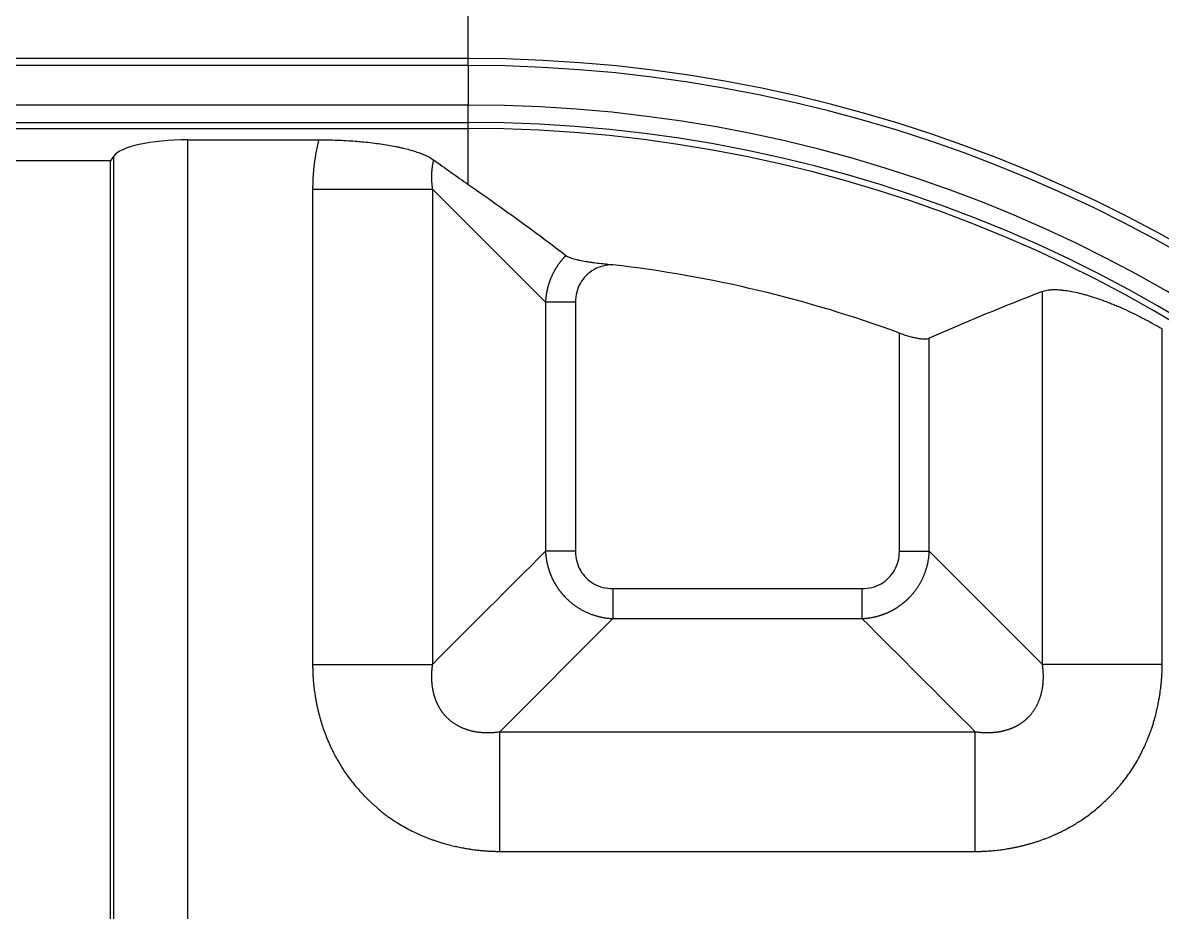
# Model space of a CAD drawing. Header units: millimetres. Extents: x -1286 to 291, y 5350 to 5880.
# Drawn here: x -218.93 to -190, y 5710.07 to 5732.67 of the extents above; entities that cross this region are included whole.
import ezdxf

# ---------------------------------------------------------------- set-up
doc = ezdxf.new("R2010")
doc.units = ezdxf.units.MM
doc.layers.add('粗实线层', color=7, linetype='Continuous', lineweight=35)

msp = doc.modelspace()

# ---------------------------------------------------------------- linework, layer by layer
at = {"layer": '粗实线层', "lineweight": 25}
for p, q in [((-207.617, 5731.759), (-207.617, 5738.58)), ((-207.617, 5731.759), (-251.837, 5731.759)), ((-207.617, 5731.581), (-251.837, 5731.581)), ((-207.617, 5731.581), (-207.617, 5731.759)), ((-207.617, 5731.581), (-207.617, 5730.576)), ((-207.617, 5730.576), (-251.837, 5730.576)), ((-207.617, 5730.137), (-207.617, 5730.576)), ((-251.837, 5730.137), (-207.617, 5730.137)), ((-207.617, 5729.981), (-207.617, 5730.137)), ((-251.837, 5729.981), (-207.617, 5729.981)), ((-207.617, 5728.56), (-207.617, 5729.981)), ((-214.745, 5729.694), (-211.415, 5729.694)), ((-214.745, 5729.694), (-214.744, 5684.828)), ((-216.625, 5729.272), (-216.701, 5729.156)), ((-216.625, 5729.272), (-216.625, 5683.936)), ((-216.701, 5729.156), (-220.643, 5729.156)), ((-216.701, 5683.86), (-216.701, 5729.156)), ((-211.57, 5728.442), (-211.57, 5716.37)), ((-208.53, 5728.442), (-208.53, 5716.37)), ((-205.657, 5725.569), (-208.53, 5728.442)), ((-193.037, 5716.37), (-193.037, 5725.843)), ((-205.657, 5725.569), (-205.657, 5719.243)), ((-204.896, 5725.569), (-204.896, 5719.243)), ((-189.996, 5716.37), (-189.996, 5724.891)), ((-196.67, 5719.243), (-196.67, 5724.786)), ((-195.91, 5719.243), (-195.91, 5724.652)), ((-195.91, 5719.243), (-193.037, 5716.37)), ((-203.946, 5718.293), (-197.62, 5718.293)), ((-203.946, 5717.533), (-206.819, 5714.66)), ((-203.946, 5717.533), (-197.62, 5717.533)), ((-206.819, 5714.66), (-194.747, 5714.66)), ((-206.819, 5711.619), (-194.747, 5711.619))]:
    msp.add_line(p, q, dxfattribs=at)
for centre, radius, start, end in [((-224.702, 5680.9), 102.402, 14.30847, 151.42209), ((-224.702, 5680.9), 101.899, 14.30847, 151.42209), ((-224.702, 5680.9), 101.532, 14.36134, 151.30913), ((-224.702, 5680.9), 101.03, 14.36134, 151.30913), ((-218.672, 5680.9), 84.503, 2.75328, 87.24672), ((-218.672, 5680.9), 83.513, 2.75328, 87.24672), ((-207.617, 5694.97), 45.53, 0, 90), ((-207.617, 5694.97), 45.381, 0, 90), ((-207.617, 5694.97), 44.801, 360, 90), ((-207.617, 5694.97), 43.788, 360, 90), ((-207.617, 5694.97), 43.61, 0, 90), ((-207.617, 5694.97), 45.675, 15.7246, 68.2859), ((-207.617, 5694.97), 36.79, 0, 90), ((-207.617, 5694.97), 36.611, 0, 90), ((-207.617, 5694.97), 35.606, 0, 90), ((-207.617, 5694.97), 35.167, 360, 90), ((-207.617, 5694.97), 35.011, 360, 90), ((-207.617, 5694.97), 31.762, 69.8387, 83.3677)]:
    msp.add_arc(centre, radius, start, end, dxfattribs=at)
for centre, major_axis, ratio, start_param, end_param in [((-214.745, 5729.183), (1.909, 0), 0.267949, 1.570795, 2.96706), ((-162.641, 5694.97), (57.797, 0), 0.62804, 2.12458, 2.184155)]:
    msp.add_ellipse(centre, major_axis=major_axis, ratio=ratio, start_param=start_param, end_param=end_param, dxfattribs=at)
for points, knots in [([(-211.415, 5729.694), (-211.418, 5729.683), (-211.423, 5729.661), (-211.432, 5729.627), (-211.44, 5729.593), (-211.447, 5729.56), (-211.455, 5729.525), (-211.462, 5729.491), (-211.469, 5729.457), (-211.476, 5729.422), (-211.483, 5729.388), (-211.489, 5729.353), (-211.496, 5729.318), (-211.502, 5729.283), (-211.507, 5729.248), (-211.513, 5729.212), (-211.518, 5729.177), (-211.523, 5729.141), (-211.528, 5729.106), (-211.532, 5729.07), (-211.537, 5729.034), (-211.541, 5728.998), (-211.545, 5728.961), (-211.548, 5728.925), (-211.551, 5728.889), (-211.554, 5728.852), (-211.557, 5728.815), (-211.56, 5728.778), (-211.562, 5728.741), (-211.564, 5728.704), (-211.566, 5728.667), (-211.567, 5728.63), (-211.568, 5728.593), (-211.569, 5728.555), (-211.57, 5728.518), (-211.57, 5728.48), (-211.57, 5728.455), (-211.57, 5728.442)], [0, 0, 0, 0, 0.027278, 0.054635, 0.08207, 0.109582, 0.137173, 0.164842, 0.192588, 0.220412, 0.248313, 0.276291, 0.304345, 0.332477, 0.360684, 0.388967, 0.417325, 0.445758, 0.474265, 0.502846, 0.5315, 0.560227, 0.589027, 0.617901, 0.646849, 0.675871, 0.704967, 0.734137, 0.763381, 0.7927, 0.822092, 0.851559, 0.8811, 0.910715, 0.940403, 0.970165, 1, 1, 1, 1]), ([(-211.415, 5729.694), (-211.257, 5729.694), (-211.102, 5729.691), (-210.794, 5729.68), (-210.642, 5729.671), (-210.454, 5729.657), (-210.417, 5729.654), (-210.342, 5729.648), (-210.305, 5729.644), (-210.195, 5729.634), (-210.123, 5729.626), (-209.911, 5729.6), (-209.775, 5729.581), (-209.58, 5729.547), (-209.517, 5729.536), (-209.424, 5729.517), (-209.393, 5729.51), (-209.333, 5729.497), (-209.303, 5729.491), (-209.159, 5729.456), (-209.053, 5729.427), (-208.908, 5729.38), (-208.862, 5729.363), (-208.797, 5729.338), (-208.775, 5729.33), (-208.734, 5729.312), (-208.715, 5729.304), (-208.619, 5729.259), (-208.554, 5729.222), (-208.5, 5729.184)], [0, 0, 0, 0, 0.125, 0.125, 0.25, 0.25, 0.28125, 0.28125, 0.3125, 0.3125, 0.375, 0.375, 0.5, 0.5, 0.5625, 0.5625, 0.59375, 0.59375, 0.625, 0.625, 0.75, 0.75, 0.8125, 0.8125, 0.84375, 0.84375, 0.875, 0.875, 1, 1, 1, 1]), ([(-208.5, 5729.184), (-208.501, 5729.177), (-208.505, 5729.165), (-208.509, 5729.146), (-208.513, 5729.127), (-208.517, 5729.108), (-208.521, 5729.089), (-208.525, 5729.069), (-208.528, 5729.05), (-208.532, 5729.03), (-208.535, 5729.01), (-208.537, 5728.99), (-208.54, 5728.97), (-208.542, 5728.949), (-208.544, 5728.929), (-208.546, 5728.908), (-208.548, 5728.887), (-208.549, 5728.866), (-208.55, 5728.845), (-208.551, 5728.824), (-208.552, 5728.803), (-208.552, 5728.781), (-208.553, 5728.759), (-208.553, 5728.738), (-208.552, 5728.716), (-208.552, 5728.694), (-208.551, 5728.671), (-208.55, 5728.649), (-208.549, 5728.626), (-208.547, 5728.604), (-208.546, 5728.581), (-208.544, 5728.558), (-208.541, 5728.535), (-208.539, 5728.512), (-208.536, 5728.489), (-208.533, 5728.466), (-208.531, 5728.45), (-208.53, 5728.442)], [0, 0, 0, 0, 0.025102, 0.050385, 0.075852, 0.101505, 0.127346, 0.153377, 0.179602, 0.206021, 0.232638, 0.259454, 0.286472, 0.313693, 0.34112, 0.368754, 0.396597, 0.424652, 0.452919, 0.481402, 0.510101, 0.539018, 0.568155, 0.597513, 0.627095, 0.656901, 0.686933, 0.717193, 0.747681, 0.778401, 0.809352, 0.840536, 0.871955, 0.903609, 0.935501, 0.967631, 1, 1, 1, 1]), ([(-211.57, 5728.442), (-211.415, 5728.442), (-211.255, 5728.442), (-210.935, 5728.442), (-210.773, 5728.442), (-210.454, 5728.442), (-210.296, 5728.442), (-209.99, 5728.442), (-209.842, 5728.442), (-209.563, 5728.442), (-209.431, 5728.442), (-209.189, 5728.442), (-209.078, 5728.442), (-208.88, 5728.442), (-208.793, 5728.442), (-208.643, 5728.442), (-208.58, 5728.442), (-208.53, 5728.442)], [0, 0, 0, 0, 0.125, 0.125, 0.25, 0.25, 0.375, 0.375, 0.5, 0.5, 0.625, 0.625, 0.75, 0.75, 0.875, 0.875, 1, 1, 1, 1]), ([(-205.137, 5726.757), (-205.142, 5726.752), (-205.152, 5726.741), (-205.166, 5726.726), (-205.181, 5726.71), (-205.196, 5726.695), (-205.21, 5726.678), (-205.224, 5726.662), (-205.238, 5726.646), (-205.252, 5726.629), (-205.266, 5726.612), (-205.279, 5726.595), (-205.293, 5726.578), (-205.306, 5726.56), (-205.319, 5726.542), (-205.332, 5726.524), (-205.345, 5726.506), (-205.357, 5726.488), (-205.369, 5726.469), (-205.381, 5726.45), (-205.393, 5726.431), (-205.405, 5726.412), (-205.416, 5726.393), (-205.427, 5726.373), (-205.438, 5726.354), (-205.449, 5726.334), (-205.46, 5726.314), (-205.47, 5726.293), (-205.48, 5726.273), (-205.49, 5726.252), (-205.499, 5726.232), (-205.508, 5726.211), (-205.518, 5726.189), (-205.526, 5726.168), (-205.535, 5726.147), (-205.543, 5726.125), (-205.551, 5726.103), (-205.559, 5726.081), (-205.566, 5726.059), (-205.574, 5726.037), (-205.581, 5726.015), (-205.587, 5725.992), (-205.594, 5725.97), (-205.6, 5725.947), (-205.605, 5725.924), (-205.611, 5725.901), (-205.616, 5725.878), (-205.621, 5725.855), (-205.626, 5725.832), (-205.63, 5725.808), (-205.634, 5725.785), (-205.638, 5725.761), (-205.641, 5725.737), (-205.644, 5725.714), (-205.647, 5725.69), (-205.65, 5725.666), (-205.652, 5725.642), (-205.654, 5725.618), (-205.655, 5725.594), (-205.656, 5725.577), (-205.657, 5725.569)], [0, 0, 0, 0, 0.016025, 0.032095, 0.048211, 0.064374, 0.080582, 0.096835, 0.113134, 0.129478, 0.145867, 0.162301, 0.17878, 0.195302, 0.211869, 0.228479, 0.245132, 0.261829, 0.278567, 0.295348, 0.31217, 0.329034, 0.345938, 0.362882, 0.379867, 0.396892, 0.413958, 0.431065, 0.448214, 0.465405, 0.482638, 0.499913, 0.51723, 0.534589, 0.55199, 0.569433, 0.586918, 0.604445, 0.622014, 0.639623, 0.657274, 0.674965, 0.692695, 0.710466, 0.728275, 0.746123, 0.764009, 0.781933, 0.799896, 0.817897, 0.835936, 0.854014, 0.872131, 0.890286, 0.908478, 0.926709, 0.944977, 0.963282, 0.981623, 1, 1, 1, 1]), ([(-205.137, 5726.757), (-205.116, 5726.741), (-205.089, 5726.726), (-205.046, 5726.708), (-205.037, 5726.704), (-205.018, 5726.697), (-205.008, 5726.693), (-204.978, 5726.683), (-204.957, 5726.677), (-204.912, 5726.664), (-204.888, 5726.658), (-204.851, 5726.649), (-204.839, 5726.646), (-204.814, 5726.64), (-204.801, 5726.637), (-204.737, 5726.624), (-204.683, 5726.614), (-204.601, 5726.601), (-204.573, 5726.596), (-204.517, 5726.588), (-204.488, 5726.584), (-204.404, 5726.573), (-204.347, 5726.566), (-204.233, 5726.552), (-204.177, 5726.546), (-204.063, 5726.533), (-204.006, 5726.526), (-203.949, 5726.52)], [0, 0, 0, 0, 0.125, 0.125, 0.15625, 0.15625, 0.1875, 0.1875, 0.25, 0.25, 0.3125, 0.3125, 0.34375, 0.34375, 0.375, 0.375, 0.5, 0.5, 0.5625, 0.5625, 0.625, 0.625, 0.75, 0.75, 0.875, 0.875, 1, 1, 1, 1]), ([(-193.037, 5725.843), (-192.98, 5725.865), (-192.91, 5725.879), (-192.787, 5725.889), (-192.743, 5725.89), (-192.672, 5725.888), (-192.648, 5725.887), (-192.61, 5725.885), (-192.597, 5725.884), (-192.571, 5725.881), (-192.558, 5725.88), (-192.438, 5725.868), (-192.323, 5725.849), (-192.135, 5725.808), (-192.071, 5725.793), (-191.97, 5725.766), (-191.936, 5725.757), (-191.868, 5725.737), (-191.833, 5725.726), (-191.658, 5725.672), (-191.514, 5725.621), (-191.329, 5725.549), (-191.291, 5725.534), (-191.216, 5725.504), (-191.178, 5725.488), (-191.064, 5725.44), (-190.988, 5725.406), (-190.759, 5725.301), (-190.606, 5725.226), (-190.415, 5725.126), (-190.377, 5725.105), (-190.3, 5725.064), (-190.262, 5725.043), (-190.147, 5724.979), (-190.071, 5724.936), (-189.996, 5724.891)], [0, 0, 0, 0, 0.125, 0.125, 0.1875, 0.1875, 0.21875, 0.21875, 0.234375, 0.234375, 0.25, 0.25, 0.375, 0.375, 0.4375, 0.4375, 0.46875, 0.46875, 0.5, 0.5, 0.625, 0.625, 0.65625, 0.65625, 0.6875, 0.6875, 0.75, 0.75, 0.875, 0.875, 0.90625, 0.90625, 0.9375, 0.9375, 1, 1, 1, 1]), ([(-204.896, 5725.569), (-204.979, 5725.569), (-205.062, 5725.569), (-205.221, 5725.569), (-205.296, 5725.569), (-205.431, 5725.569), (-205.491, 5725.569), (-205.59, 5725.569), (-205.63, 5725.569), (-205.657, 5725.569)], [0, 0, 0, 0, 0.25, 0.25, 0.5, 0.5, 0.75, 0.75, 1, 1, 1, 1]), ([(-196.67, 5724.786), (-196.63, 5724.771), (-196.59, 5724.757), (-196.511, 5724.731), (-196.471, 5724.719), (-196.412, 5724.702), (-196.393, 5724.697), (-196.355, 5724.687), (-196.336, 5724.682), (-196.28, 5724.669), (-196.245, 5724.661), (-196.202, 5724.653), (-196.193, 5724.652), (-196.176, 5724.649), (-196.168, 5724.647), (-196.143, 5724.644), (-196.128, 5724.642), (-196.082, 5724.637), (-196.054, 5724.635), (-196.016, 5724.634), (-196.004, 5724.635), (-195.981, 5724.636), (-195.97, 5724.637), (-195.94, 5724.641), (-195.923, 5724.646), (-195.91, 5724.652)], [0, 0, 0, 0, 0.125, 0.125, 0.25, 0.25, 0.3125, 0.3125, 0.375, 0.375, 0.5, 0.5, 0.53125, 0.53125, 0.5625, 0.5625, 0.625, 0.625, 0.75, 0.75, 0.8125, 0.8125, 0.875, 0.875, 1, 1, 1, 1]), ([(-205.657, 5719.243), (-205.656, 5719.236), (-205.656, 5719.222), (-205.654, 5719.201), (-205.653, 5719.179), (-205.651, 5719.158), (-205.649, 5719.137), (-205.646, 5719.116), (-205.644, 5719.095), (-205.641, 5719.074), (-205.638, 5719.053), (-205.635, 5719.032), (-205.631, 5719.012), (-205.628, 5718.991), (-205.624, 5718.97), (-205.62, 5718.95), (-205.615, 5718.93), (-205.61, 5718.909), (-205.606, 5718.889), (-205.601, 5718.869), (-205.595, 5718.849), (-205.59, 5718.829), (-205.584, 5718.809), (-205.578, 5718.789), (-205.572, 5718.77), (-205.565, 5718.75), (-205.559, 5718.731), (-205.552, 5718.712), (-205.545, 5718.692), (-205.538, 5718.673), (-205.53, 5718.654), (-205.523, 5718.636), (-205.515, 5718.617), (-205.507, 5718.598), (-205.499, 5718.58), (-205.49, 5718.562), (-205.482, 5718.543), (-205.473, 5718.525), (-205.464, 5718.507), (-205.455, 5718.49), (-205.445, 5718.472), (-205.436, 5718.455), (-205.426, 5718.437), (-205.416, 5718.42), (-205.406, 5718.403), (-205.396, 5718.386), (-205.386, 5718.369), (-205.375, 5718.353), (-205.364, 5718.336), (-205.354, 5718.32), (-205.343, 5718.304), (-205.331, 5718.288), (-205.32, 5718.272), (-205.309, 5718.256), (-205.297, 5718.241), (-205.285, 5718.225), (-205.274, 5718.21), (-205.262, 5718.195), (-205.25, 5718.18), (-205.237, 5718.166), (-205.225, 5718.151), (-205.212, 5718.137), (-205.2, 5718.123), (-205.187, 5718.109), (-205.174, 5718.095), (-205.161, 5718.081), (-205.148, 5718.067), (-205.131, 5718.05), (-205.11, 5718.029), (-205.084, 5718.005), (-205.057, 5717.981), (-205.03, 5717.957), (-205.002, 5717.934), (-204.974, 5717.911), (-204.945, 5717.889), (-204.916, 5717.868), (-204.886, 5717.846), (-204.855, 5717.826), (-204.824, 5717.806), (-204.792, 5717.786), (-204.76, 5717.767), (-204.727, 5717.749), (-204.694, 5717.732), (-204.66, 5717.715), (-204.626, 5717.698), (-204.592, 5717.683), (-204.557, 5717.668), (-204.521, 5717.653), (-204.485, 5717.64), (-204.449, 5717.627), (-204.412, 5717.615), (-204.375, 5717.604), (-204.337, 5717.593), (-204.299, 5717.583), (-204.261, 5717.574), (-204.223, 5717.566), (-204.184, 5717.559), (-204.145, 5717.552), (-204.105, 5717.547), (-204.066, 5717.542), (-204.026, 5717.538), (-203.986, 5717.535), (-203.96, 5717.533), (-203.946, 5717.533)], [0, 0, 0, 0, 0.00808, 0.016146, 0.024198, 0.032235, 0.040257, 0.048264, 0.056257, 0.064234, 0.072197, 0.080145, 0.088079, 0.095998, 0.103902, 0.111792, 0.119666, 0.127526, 0.13537, 0.143199, 0.151012, 0.15881, 0.166592, 0.174358, 0.182108, 0.189842, 0.19756, 0.205262, 0.212948, 0.220618, 0.228271, 0.235909, 0.243531, 0.251136, 0.258726, 0.2663, 0.273858, 0.281401, 0.288929, 0.296441, 0.303938, 0.31142, 0.318886, 0.326337, 0.333771, 0.34119, 0.348592, 0.355978, 0.363347, 0.3707, 0.378036, 0.385355, 0.392657, 0.399942, 0.40721, 0.41446, 0.421693, 0.428909, 0.436107, 0.443288, 0.450451, 0.457597, 0.464726, 0.471836, 0.47893, 0.486005, 0.493064, 0.500104, 0.513405, 0.526768, 0.540193, 0.55368, 0.567228, 0.580837, 0.594506, 0.608236, 0.622024, 0.63587, 0.649773, 0.663733, 0.677747, 0.691816, 0.70594, 0.72012, 0.734356, 0.748649, 0.762999, 0.777406, 0.79187, 0.806391, 0.820967, 0.835599, 0.850285, 0.865024, 0.879815, 0.894657, 0.909552, 0.924498, 0.939497, 0.954547, 0.969648, 0.9848, 1, 1, 1, 1]), ([(-197.62, 5717.533), (-197.613, 5717.533), (-197.599, 5717.534), (-197.577, 5717.535), (-197.556, 5717.537), (-197.535, 5717.539), (-197.514, 5717.541), (-197.493, 5717.543), (-197.472, 5717.545), (-197.451, 5717.548), (-197.43, 5717.551), (-197.409, 5717.554), (-197.388, 5717.558), (-197.368, 5717.562), (-197.347, 5717.566), (-197.327, 5717.57), (-197.306, 5717.574), (-197.286, 5717.579), (-197.266, 5717.584), (-197.246, 5717.589), (-197.226, 5717.594), (-197.206, 5717.6), (-197.186, 5717.605), (-197.166, 5717.611), (-197.146, 5717.618), (-197.127, 5717.624), (-197.108, 5717.631), (-197.088, 5717.637), (-197.069, 5717.644), (-197.05, 5717.652), (-197.031, 5717.659), (-197.012, 5717.667), (-196.994, 5717.674), (-196.975, 5717.683), (-196.957, 5717.691), (-196.938, 5717.699), (-196.92, 5717.708), (-196.902, 5717.716), (-196.884, 5717.725), (-196.866, 5717.735), (-196.849, 5717.744), (-196.831, 5717.753), (-196.814, 5717.763), (-196.797, 5717.773), (-196.78, 5717.783), (-196.763, 5717.793), (-196.746, 5717.804), (-196.729, 5717.814), (-196.713, 5717.825), (-196.697, 5717.836), (-196.68, 5717.847), (-196.665, 5717.858), (-196.649, 5717.869), (-196.633, 5717.881), (-196.617, 5717.892), (-196.602, 5717.904), (-196.587, 5717.916), (-196.572, 5717.928), (-196.557, 5717.94), (-196.542, 5717.952), (-196.528, 5717.964), (-196.513, 5717.977), (-196.499, 5717.99), (-196.485, 5718.002), (-196.471, 5718.015), (-196.458, 5718.028), (-196.444, 5718.041), (-196.427, 5718.058), (-196.406, 5718.08), (-196.382, 5718.106), (-196.358, 5718.132), (-196.334, 5718.159), (-196.311, 5718.187), (-196.288, 5718.215), (-196.266, 5718.244), (-196.244, 5718.274), (-196.223, 5718.304), (-196.203, 5718.334), (-196.183, 5718.366), (-196.163, 5718.397), (-196.144, 5718.429), (-196.126, 5718.462), (-196.108, 5718.495), (-196.091, 5718.529), (-196.075, 5718.563), (-196.059, 5718.598), (-196.044, 5718.633), (-196.03, 5718.668), (-196.017, 5718.704), (-196.004, 5718.741), (-195.992, 5718.777), (-195.98, 5718.815), (-195.97, 5718.852), (-195.96, 5718.89), (-195.951, 5718.928), (-195.943, 5718.967), (-195.936, 5719.005), (-195.929, 5719.045), (-195.923, 5719.084), (-195.919, 5719.123), (-195.915, 5719.163), (-195.912, 5719.203), (-195.91, 5719.23), (-195.91, 5719.243)], [0, 0, 0, 0, 0.00808, 0.016146, 0.024198, 0.032235, 0.040257, 0.048264, 0.056257, 0.064234, 0.072197, 0.080145, 0.088079, 0.095998, 0.103902, 0.111792, 0.119666, 0.127526, 0.13537, 0.143199, 0.151012, 0.15881, 0.166592, 0.174358, 0.182108, 0.189842, 0.19756, 0.205262, 0.212948, 0.220618, 0.228271, 0.235909, 0.243531, 0.251136, 0.258726, 0.2663, 0.273858, 0.281401, 0.288929, 0.296441, 0.303938, 0.31142, 0.318886, 0.326337, 0.333771, 0.34119, 0.348592, 0.355978, 0.363347, 0.3707, 0.378036, 0.385355, 0.392657, 0.399942, 0.40721, 0.41446, 0.421693, 0.428909, 0.436107, 0.443288, 0.450451, 0.457597, 0.464726, 0.471836, 0.47893, 0.486005, 0.493064, 0.500104, 0.513405, 0.526768, 0.540193, 0.55368, 0.567228, 0.580837, 0.594506, 0.608236, 0.622024, 0.63587, 0.649773, 0.663733, 0.677747, 0.691816, 0.70594, 0.72012, 0.734356, 0.748649, 0.762999, 0.777406, 0.79187, 0.806391, 0.820967, 0.835599, 0.850285, 0.865024, 0.879815, 0.894657, 0.909552, 0.924498, 0.939497, 0.954547, 0.969648, 0.9848, 1, 1, 1, 1]), ([(-196.67, 5719.243), (-196.587, 5719.243), (-196.504, 5719.243), (-196.346, 5719.243), (-196.27, 5719.243), (-196.135, 5719.243), (-196.075, 5719.243), (-195.976, 5719.243), (-195.937, 5719.243), (-195.91, 5719.243)], [0, 0, 0, 0, 0.25, 0.25, 0.5, 0.5, 0.75, 0.75, 1, 1, 1, 1]), ([(-203.946, 5718.293), (-203.946, 5718.21), (-203.946, 5718.127), (-203.946, 5717.969), (-203.946, 5717.894), (-203.946, 5717.758), (-203.946, 5717.698), (-203.946, 5717.599), (-203.946, 5717.56), (-203.946, 5717.533)], [0, 0, 0, 0, 0.25, 0.25, 0.5, 0.5, 0.75, 0.75, 1, 1, 1, 1]), ([(-211.57, 5716.37), (-211.404, 5716.37), (-211.238, 5716.37), (-210.91, 5716.37), (-210.748, 5716.37), (-210.432, 5716.37), (-210.278, 5716.37), (-209.981, 5716.37), (-209.838, 5716.37), (-209.568, 5716.37), (-209.44, 5716.37), (-209.203, 5716.37), (-209.093, 5716.37), (-208.894, 5716.37), (-208.805, 5716.37), (-208.65, 5716.37), (-208.584, 5716.37), (-208.53, 5716.37)], [0, 0, 0, 0, 0.125, 0.125, 0.25, 0.25, 0.375, 0.375, 0.5, 0.5, 0.625, 0.625, 0.75, 0.75, 0.875, 0.875, 1, 1, 1, 1]), ([(-211.57, 5716.37), (-211.57, 5716.357), (-211.57, 5716.331), (-211.57, 5716.289), (-211.569, 5716.245), (-211.568, 5716.198), (-211.566, 5716.148), (-211.564, 5716.095), (-211.561, 5716.04), (-211.557, 5715.981), (-211.552, 5715.92), (-211.543, 5715.829), (-211.529, 5715.716), (-211.51, 5715.588), (-211.491, 5715.48), (-211.473, 5715.387), (-211.456, 5715.302), (-211.438, 5715.22), (-211.418, 5715.138), (-211.397, 5715.055), (-211.374, 5714.971), (-211.349, 5714.888), (-211.322, 5714.803), (-211.294, 5714.719), (-211.264, 5714.634), (-211.231, 5714.55), (-211.194, 5714.456), (-211.149, 5714.353), (-211.098, 5714.24), (-211.042, 5714.127), (-210.982, 5714.012), (-210.918, 5713.897), (-210.849, 5713.782), (-210.77, 5713.66), (-210.682, 5713.534), (-210.586, 5713.407), (-210.49, 5713.288), (-210.395, 5713.178), (-210.3, 5713.075), (-210.219, 5712.992), (-210.152, 5712.926), (-210.097, 5712.872), (-210.035, 5712.815), (-209.968, 5712.754), (-209.895, 5712.691), (-209.815, 5712.625), (-209.728, 5712.557), (-209.635, 5712.487), (-209.508, 5712.399), (-209.352, 5712.301), (-209.174, 5712.201), (-209.009, 5712.118), (-208.859, 5712.049), (-208.737, 5711.997), (-208.637, 5711.957), (-208.552, 5711.924), (-208.461, 5711.892), (-208.364, 5711.859), (-208.241, 5711.822), (-208.1, 5711.783), (-207.949, 5711.747), (-207.832, 5711.723), (-207.746, 5711.706), (-207.687, 5711.696), (-207.636, 5711.687), (-207.593, 5711.681), (-207.55, 5711.674), (-207.495, 5711.666), (-207.416, 5711.655), (-207.339, 5711.647), (-207.271, 5711.64), (-207.224, 5711.636), (-207.173, 5711.632), (-207.12, 5711.628), (-207.065, 5711.625), (-207.007, 5711.623), (-206.947, 5711.621), (-206.884, 5711.619), (-206.841, 5711.619), (-206.819, 5711.619)], [0, 0, 0, 0, 0.005135, 0.010651, 0.016547, 0.022825, 0.029484, 0.036526, 0.043951, 0.051759, 0.059952, 0.068529, 0.088308, 0.10555, 0.120248, 0.1324, 0.143498, 0.154703, 0.166018, 0.177441, 0.188976, 0.200623, 0.212383, 0.224256, 0.236242, 0.24834, 0.260547, 0.276693, 0.293196, 0.310057, 0.327276, 0.344856, 0.362799, 0.381103, 0.403086, 0.424251, 0.444591, 0.464105, 0.482791, 0.500651, 0.51011, 0.520439, 0.531641, 0.543714, 0.55666, 0.570477, 0.585165, 0.60072, 0.61714, 0.646967, 0.674194, 0.698828, 0.720872, 0.740333, 0.751799, 0.763989, 0.7769, 0.79053, 0.804879, 0.828211, 0.848946, 0.867093, 0.876072, 0.884007, 0.890898, 0.896748, 0.901556, 0.908321, 0.91894, 0.933404, 0.939472, 0.945875, 0.95261, 0.959679, 0.96708, 0.974813, 0.982878, 0.991274, 1, 1, 1, 1]), ([(-208.53, 5716.37), (-208.531, 5716.362), (-208.533, 5716.347), (-208.536, 5716.324), (-208.539, 5716.301), (-208.541, 5716.279), (-208.543, 5716.256), (-208.545, 5716.233), (-208.547, 5716.211), (-208.549, 5716.189), (-208.55, 5716.167), (-208.551, 5716.144), (-208.552, 5716.123), (-208.552, 5716.101), (-208.553, 5716.079), (-208.553, 5716.057), (-208.552, 5716.036), (-208.552, 5716.014), (-208.551, 5715.993), (-208.551, 5715.972), (-208.55, 5715.951), (-208.548, 5715.93), (-208.547, 5715.91), (-208.545, 5715.889), (-208.543, 5715.869), (-208.541, 5715.848), (-208.538, 5715.828), (-208.536, 5715.808), (-208.533, 5715.788), (-208.53, 5715.768), (-208.526, 5715.749), (-208.523, 5715.729), (-208.519, 5715.71), (-208.515, 5715.691), (-208.511, 5715.672), (-208.507, 5715.653), (-208.502, 5715.634), (-208.497, 5715.616), (-208.492, 5715.597), (-208.487, 5715.579), (-208.482, 5715.561), (-208.476, 5715.543), (-208.47, 5715.525), (-208.464, 5715.508), (-208.458, 5715.49), (-208.452, 5715.473), (-208.445, 5715.456), (-208.438, 5715.439), (-208.431, 5715.422), (-208.424, 5715.405), (-208.417, 5715.389), (-208.41, 5715.373), (-208.402, 5715.356), (-208.394, 5715.341), (-208.386, 5715.325), (-208.378, 5715.309), (-208.369, 5715.294), (-208.361, 5715.278), (-208.352, 5715.263), (-208.343, 5715.248), (-208.334, 5715.234), (-208.324, 5715.219), (-208.315, 5715.205), (-208.305, 5715.191), (-208.296, 5715.177), (-208.286, 5715.163), (-208.276, 5715.149), (-208.265, 5715.136), (-208.255, 5715.122), (-208.244, 5715.109), (-208.233, 5715.096), (-208.223, 5715.083), (-208.212, 5715.071), (-208.2, 5715.059), (-208.189, 5715.046), (-208.177, 5715.034), (-208.162, 5715.019), (-208.143, 5715.001), (-208.12, 5714.98), (-208.097, 5714.959), (-208.073, 5714.939), (-208.048, 5714.919), (-208.022, 5714.9), (-207.996, 5714.882), (-207.969, 5714.864), (-207.942, 5714.847), (-207.914, 5714.83), (-207.885, 5714.814), (-207.856, 5714.799), (-207.826, 5714.784), (-207.795, 5714.77), (-207.764, 5714.756), (-207.733, 5714.744), (-207.7, 5714.731), (-207.667, 5714.72), (-207.634, 5714.709), (-207.6, 5714.699), (-207.566, 5714.69), (-207.531, 5714.681), (-207.495, 5714.673), (-207.459, 5714.666), (-207.423, 5714.66), (-207.385, 5714.654), (-207.348, 5714.649), (-207.31, 5714.645), (-207.271, 5714.642), (-207.232, 5714.639), (-207.193, 5714.638), (-207.153, 5714.637), (-207.113, 5714.637), (-207.072, 5714.637), (-207.031, 5714.639), (-206.989, 5714.641), (-206.947, 5714.645), (-206.905, 5714.649), (-206.862, 5714.654), (-206.833, 5714.658), (-206.819, 5714.66)], [0, 0, 0, 0, 0.008389, 0.016721, 0.024996, 0.033214, 0.041375, 0.04948, 0.05753, 0.065524, 0.073462, 0.081346, 0.089175, 0.09695, 0.104671, 0.112339, 0.119954, 0.127517, 0.135027, 0.142485, 0.149892, 0.157247, 0.164553, 0.171808, 0.179014, 0.18617, 0.193278, 0.200337, 0.207349, 0.214313, 0.221231, 0.228103, 0.234928, 0.241709, 0.248445, 0.255138, 0.261786, 0.268392, 0.274956, 0.281478, 0.287959, 0.2944, 0.300801, 0.307163, 0.313486, 0.319772, 0.326021, 0.332233, 0.33841, 0.344552, 0.35066, 0.356735, 0.362777, 0.368787, 0.374766, 0.380715, 0.386635, 0.392526, 0.39839, 0.404226, 0.410037, 0.415823, 0.421584, 0.427322, 0.433038, 0.438732, 0.444406, 0.450061, 0.455696, 0.461314, 0.466916, 0.472502, 0.478073, 0.48363, 0.489175, 0.494708, 0.50023, 0.510587, 0.520984, 0.531428, 0.541926, 0.552484, 0.563109, 0.573806, 0.584582, 0.595443, 0.606395, 0.617442, 0.628592, 0.639849, 0.651219, 0.662706, 0.674316, 0.686053, 0.697921, 0.709927, 0.722073, 0.734364, 0.746804, 0.759397, 0.772146, 0.785055, 0.798128, 0.811369, 0.824779, 0.838363, 0.852123, 0.866062, 0.880183, 0.894489, 0.908982, 0.923664, 0.938538, 0.953607, 0.968872, 0.984336, 1, 1, 1, 1]), ([(-194.747, 5714.66), (-194.739, 5714.659), (-194.724, 5714.656), (-194.701, 5714.654), (-194.678, 5714.651), (-194.655, 5714.648), (-194.633, 5714.646), (-194.61, 5714.644), (-194.588, 5714.642), (-194.565, 5714.641), (-194.543, 5714.639), (-194.521, 5714.638), (-194.499, 5714.638), (-194.477, 5714.637), (-194.456, 5714.637), (-194.434, 5714.637), (-194.413, 5714.637), (-194.391, 5714.637), (-194.37, 5714.638), (-194.349, 5714.639), (-194.328, 5714.64), (-194.307, 5714.641), (-194.286, 5714.643), (-194.266, 5714.644), (-194.245, 5714.646), (-194.225, 5714.649), (-194.205, 5714.651), (-194.185, 5714.654), (-194.165, 5714.657), (-194.145, 5714.66), (-194.126, 5714.663), (-194.106, 5714.667), (-194.087, 5714.67), (-194.068, 5714.674), (-194.049, 5714.678), (-194.03, 5714.683), (-194.011, 5714.687), (-193.992, 5714.692), (-193.974, 5714.697), (-193.956, 5714.702), (-193.938, 5714.708), (-193.92, 5714.713), (-193.902, 5714.719), (-193.884, 5714.725), (-193.867, 5714.731), (-193.85, 5714.738), (-193.832, 5714.744), (-193.816, 5714.751), (-193.799, 5714.758), (-193.782, 5714.765), (-193.766, 5714.772), (-193.749, 5714.78), (-193.733, 5714.788), (-193.717, 5714.795), (-193.701, 5714.804), (-193.686, 5714.812), (-193.67, 5714.82), (-193.655, 5714.829), (-193.64, 5714.838), (-193.625, 5714.846), (-193.61, 5714.856), (-193.596, 5714.865), (-193.581, 5714.874), (-193.567, 5714.884), (-193.553, 5714.894), (-193.539, 5714.904), (-193.526, 5714.914), (-193.512, 5714.924), (-193.499, 5714.935), (-193.486, 5714.945), (-193.473, 5714.956), (-193.46, 5714.967), (-193.448, 5714.978), (-193.435, 5714.989), (-193.423, 5715), (-193.411, 5715.012), (-193.396, 5715.027), (-193.377, 5715.046), (-193.356, 5715.069), (-193.336, 5715.093), (-193.315, 5715.117), (-193.296, 5715.142), (-193.277, 5715.167), (-193.259, 5715.194), (-193.241, 5715.22), (-193.223, 5715.248), (-193.207, 5715.276), (-193.191, 5715.305), (-193.175, 5715.334), (-193.161, 5715.364), (-193.147, 5715.394), (-193.133, 5715.425), (-193.12, 5715.457), (-193.108, 5715.489), (-193.097, 5715.522), (-193.086, 5715.555), (-193.076, 5715.589), (-193.067, 5715.624), (-193.058, 5715.659), (-193.05, 5715.694), (-193.043, 5715.73), (-193.036, 5715.767), (-193.031, 5715.804), (-193.026, 5715.842), (-193.022, 5715.88), (-193.019, 5715.918), (-193.016, 5715.957), (-193.014, 5715.997), (-193.013, 5716.036), (-193.013, 5716.077), (-193.014, 5716.118), (-193.016, 5716.159), (-193.018, 5716.2), (-193.021, 5716.242), (-193.026, 5716.285), (-193.03, 5716.327), (-193.034, 5716.356), (-193.037, 5716.37)], [0, 0, 0, 0, 0.008389, 0.016721, 0.024995, 0.033213, 0.041374, 0.04948, 0.057529, 0.065522, 0.073461, 0.081345, 0.089174, 0.096949, 0.10467, 0.112338, 0.119953, 0.127515, 0.135025, 0.142483, 0.14989, 0.157246, 0.164551, 0.171807, 0.179012, 0.186169, 0.193276, 0.200336, 0.207348, 0.214312, 0.22123, 0.228102, 0.234928, 0.241709, 0.248445, 0.255137, 0.261786, 0.268392, 0.274956, 0.281479, 0.28796, 0.294401, 0.300802, 0.307164, 0.313488, 0.319774, 0.326023, 0.332236, 0.338413, 0.344555, 0.350664, 0.356739, 0.362781, 0.368792, 0.374771, 0.380721, 0.386641, 0.392533, 0.398396, 0.404234, 0.410045, 0.415831, 0.421593, 0.427331, 0.433048, 0.438743, 0.444417, 0.450072, 0.455708, 0.461327, 0.466929, 0.472515, 0.478087, 0.483645, 0.48919, 0.494724, 0.500247, 0.510606, 0.521004, 0.53145, 0.541949, 0.552509, 0.563134, 0.573833, 0.58461, 0.595471, 0.606424, 0.617472, 0.628622, 0.63988, 0.651249, 0.662737, 0.674346, 0.686083, 0.697952, 0.709957, 0.722102, 0.734393, 0.746832, 0.759424, 0.772172, 0.785081, 0.798153, 0.811392, 0.824801, 0.838383, 0.852142, 0.86608, 0.880199, 0.894503, 0.908994, 0.923675, 0.938547, 0.953614, 0.968877, 0.984338, 1, 1, 1, 1]), ([(-194.747, 5711.619), (-194.734, 5711.619), (-194.707, 5711.619), (-194.666, 5711.619), (-194.622, 5711.62), (-194.575, 5711.621), (-194.525, 5711.623), (-194.472, 5711.626), (-194.417, 5711.629), (-194.358, 5711.633), (-194.297, 5711.638), (-194.206, 5711.647), (-194.093, 5711.66), (-193.965, 5711.679), (-193.856, 5711.698), (-193.763, 5711.716), (-193.679, 5711.733), (-193.597, 5711.751), (-193.514, 5711.771), (-193.431, 5711.793), (-193.348, 5711.816), (-193.264, 5711.84), (-193.18, 5711.867), (-193.096, 5711.895), (-193.011, 5711.926), (-192.926, 5711.958), (-192.833, 5711.996), (-192.73, 5712.04), (-192.617, 5712.091), (-192.503, 5712.147), (-192.389, 5712.207), (-192.274, 5712.271), (-192.159, 5712.341), (-192.036, 5712.42), (-191.91, 5712.507), (-191.784, 5712.603), (-191.665, 5712.699), (-191.554, 5712.795), (-191.451, 5712.89), (-191.369, 5712.97), (-191.303, 5713.037), (-191.249, 5713.093), (-191.192, 5713.154), (-191.131, 5713.221), (-191.068, 5713.295), (-191.001, 5713.374), (-190.933, 5713.461), (-190.864, 5713.555), (-190.776, 5713.682), (-190.678, 5713.837), (-190.578, 5714.015), (-190.495, 5714.18), (-190.426, 5714.331), (-190.374, 5714.452), (-190.334, 5714.552), (-190.301, 5714.638), (-190.268, 5714.729), (-190.236, 5714.826), (-190.198, 5714.948), (-190.16, 5715.089), (-190.124, 5715.241), (-190.099, 5715.358), (-190.083, 5715.444), (-190.073, 5715.502), (-190.064, 5715.553), (-190.057, 5715.597), (-190.051, 5715.64), (-190.043, 5715.695), (-190.032, 5715.773), (-190.023, 5715.851), (-190.017, 5715.918), (-190.013, 5715.966), (-190.009, 5716.016), (-190.005, 5716.069), (-190.002, 5716.124), (-189.999, 5716.182), (-189.997, 5716.243), (-189.996, 5716.306), (-189.996, 5716.348), (-189.996, 5716.37)], [0, 0, 0, 0, 0.005135, 0.010651, 0.016547, 0.022825, 0.029484, 0.036526, 0.043951, 0.051759, 0.059952, 0.068529, 0.088308, 0.10555, 0.120248, 0.1324, 0.143498, 0.154703, 0.166018, 0.177441, 0.188976, 0.200623, 0.212383, 0.224256, 0.236242, 0.24834, 0.260547, 0.276693, 0.293196, 0.310057, 0.327276, 0.344856, 0.362799, 0.381103, 0.403086, 0.424251, 0.444591, 0.464105, 0.482791, 0.500651, 0.51011, 0.520439, 0.531641, 0.543714, 0.55666, 0.570477, 0.585165, 0.60072, 0.61714, 0.646967, 0.674194, 0.698828, 0.720872, 0.740333, 0.751799, 0.763989, 0.7769, 0.79053, 0.804879, 0.828211, 0.848946, 0.867093, 0.876072, 0.884007, 0.890898, 0.896748, 0.901556, 0.908321, 0.91894, 0.933404, 0.939472, 0.945875, 0.95261, 0.959679, 0.96708, 0.974813, 0.982878, 0.991274, 1, 1, 1, 1]), ([(-194.747, 5711.619), (-194.747, 5711.785), (-194.747, 5711.951), (-194.747, 5712.279), (-194.747, 5712.441), (-194.747, 5712.758), (-194.747, 5712.912), (-194.747, 5713.209), (-194.747, 5713.351), (-194.747, 5713.622), (-194.747, 5713.749), (-194.747, 5713.987), (-194.747, 5714.096), (-194.747, 5714.295), (-194.747, 5714.384), (-194.747, 5714.539), (-194.747, 5714.606), (-194.747, 5714.66)], [0, 0, 0, 0, 0.125, 0.125, 0.25, 0.25, 0.375, 0.375, 0.5, 0.5, 0.625, 0.625, 0.75, 0.75, 0.875, 0.875, 1, 1, 1, 1])]:
    msp.add_open_spline(points, degree=3, knots=knots, dxfattribs=at)
for points in [[(-208.5, 5729.184), (-208.353, 5729.078), (-208.059, 5728.869), (-207.764, 5728.663), (-207.617, 5728.56)], [(-207.617, 5728.56), (-207.351, 5728.375), (-206.811, 5727.995), (-205.981, 5727.395), (-205.419, 5726.973), (-205.137, 5726.757)], [(-203.949, 5726.52), (-204.037, 5726.519), (-204.205, 5726.497), (-204.437, 5726.403), (-204.632, 5726.254), (-204.781, 5726.059), (-204.875, 5725.826), (-204.896, 5725.658), (-204.896, 5725.569)], [(-205.657, 5719.243), (-206.614, 5718.286), (-207.572, 5717.328), (-208.53, 5716.37)], [(-204.896, 5719.243), (-204.896, 5719.155), (-204.875, 5718.986), (-204.781, 5718.753), (-204.632, 5718.558), (-204.436, 5718.409), (-204.203, 5718.315), (-204.034, 5718.293), (-203.946, 5718.293)], [(-197.62, 5718.293), (-197.531, 5718.293), (-197.363, 5718.315), (-197.13, 5718.409), (-196.935, 5718.558), (-196.785, 5718.753), (-196.691, 5718.987), (-196.67, 5719.155), (-196.67, 5719.243)], [(-197.62, 5717.533), (-196.662, 5716.575), (-195.705, 5715.617), (-194.747, 5714.66)]]:
    msp.add_open_spline(points, degree=3, dxfattribs=at)
for points, weights in [([(-204.896, 5719.243), (-205.252, 5719.243), (-205.541, 5719.243), (-205.657, 5719.243)], [1.10245000855, 0.965843397504, 0.965849997469, 1.10246980844]), ([(-197.62, 5718.293), (-197.62, 5717.938), (-197.62, 5717.648), (-197.62, 5717.533)], [1.10245000855, 0.965843397504, 0.965849997469, 1.10246980844]), ([(-189.996, 5716.37), (-191.417, 5716.37), (-192.574, 5716.37), (-193.037, 5716.37)], [1.10247002689, 0.965844889658, 0.965843324386, 1.10246533108]), ([(-206.819, 5711.619), (-206.819, 5713.04), (-206.819, 5714.197), (-206.819, 5714.66)], [1.10247002689, 0.965844889658, 0.965843324386, 1.10246533108])]:
    msp.add_rational_spline(points, weights, degree=3, dxfattribs=at)

doc.saveas('drawing.dxf')
